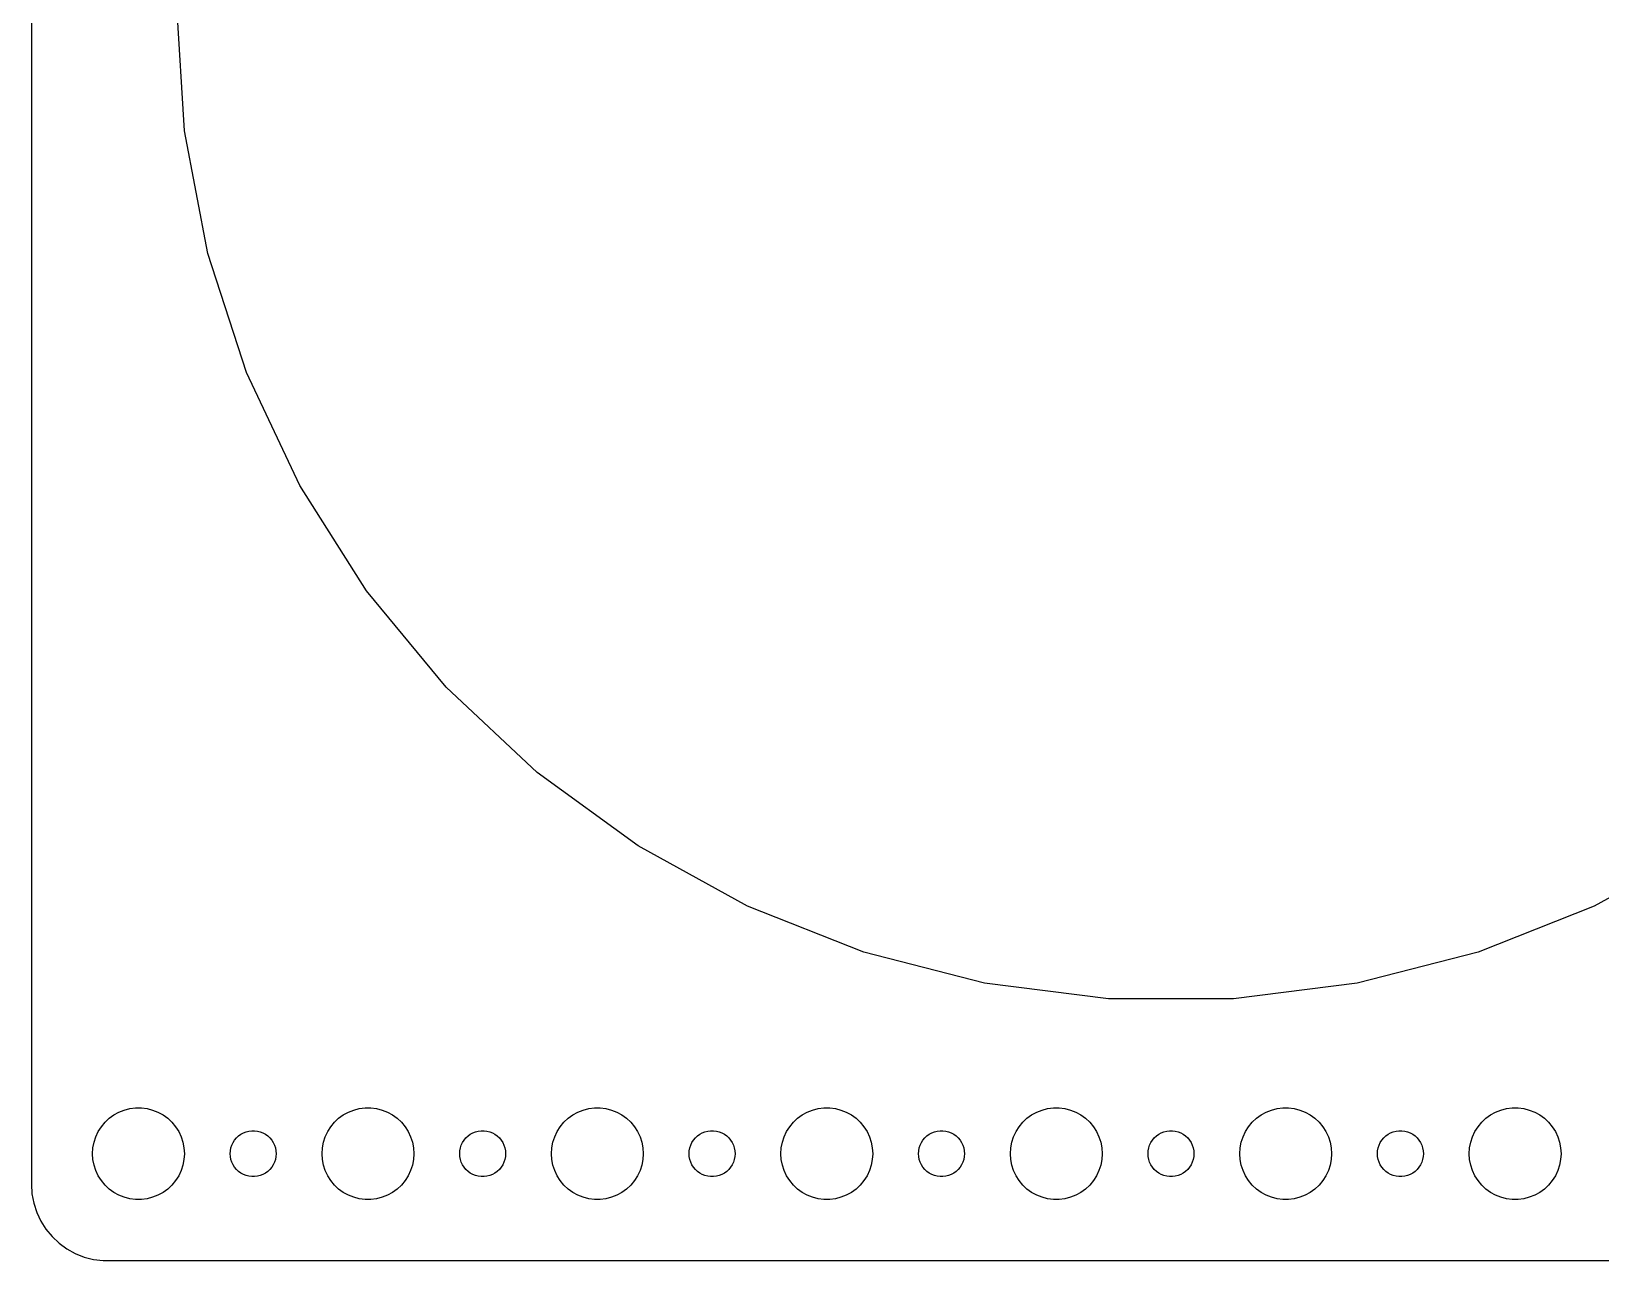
# Model space of a CAD drawing. Header units: metres. Extents: x -210 to 210, y -82 to 82.
# Drawn here: x -209.5 to -106.9, y -82 to -1.6 of the extents above; entities that cross this region are included whole.
import ezdxf

# ---------------------------------------------------------------- set-up
doc = ezdxf.new("R2010")
doc.units = ezdxf.units.M

msp = doc.modelspace()

# ---------------------------------------------------------------- linework, layer by layer
for p, q in [((-209.5, 77), (-209.5, -77)), ((-199.487, -8.14665), (-200, 0)), ((-197.958, -16.1648), (-199.487, -8.14665)), ((-195.435, -23.9281), (-197.958, -16.1648)), ((-191.96, -31.314), (-195.435, -23.9281)), ((-187.586, -38.206), (-191.96, -31.314)), ((-182.383, -44.4956), (-187.586, -38.206)), ((-176.433, -50.0834), (-182.383, -44.4956)), ((-169.829, -54.8813), (-176.433, -50.0834)), ((-162.676, -58.8138), (-169.829, -54.8813)), ((-100.171, -54.8813), (-107.324, -58.8138)), ((-155.086, -61.8187), (-162.676, -58.8138)), ((-107.324, -58.8138), (-114.914, -61.8187)), ((-147.18, -63.8487), (-155.086, -61.8187)), ((-114.914, -61.8187), (-122.82, -63.8487)), ((-139.081, -64.8717), (-147.18, -63.8487)), ((-122.82, -63.8487), (-130.919, -64.8717)), ((-130.919, -64.8717), (-139.081, -64.8717)), ((-204.687, -72.9464), (-204.412, -72.6885)), ((-204.412, -72.6885), (-204.107, -72.467)), ((-204.107, -72.467), (-203.777, -72.2855)), ((-203.777, -72.2855), (-203.427, -72.1468)), ((-203.427, -72.1468), (-203.062, -72.0531)), ((-203.062, -72.0531), (-202.688, -72.0059)), ((-202.688, -72.0059), (-202.312, -72.0059)), ((-202.312, -72.0059), (-201.938, -72.0531)), ((-201.938, -72.0531), (-201.573, -72.1468)), ((-201.573, -72.1468), (-201.223, -72.2855)), ((-201.223, -72.2855), (-200.893, -72.467)), ((-200.893, -72.467), (-200.588, -72.6885)), ((-200.588, -72.6885), (-200.313, -72.9464)), ((-189.687, -72.9464), (-189.412, -72.6885)), ((-189.412, -72.6885), (-189.107, -72.467)), ((-189.107, -72.467), (-188.777, -72.2855)), ((-188.777, -72.2855), (-188.427, -72.1468)), ((-188.427, -72.1468), (-188.062, -72.0531)), ((-188.062, -72.0531), (-187.688, -72.0059)), ((-187.688, -72.0059), (-187.312, -72.0059)), ((-187.312, -72.0059), (-186.938, -72.0531)), ((-186.938, -72.0531), (-186.573, -72.1468)), ((-186.573, -72.1468), (-186.223, -72.2855)), ((-186.223, -72.2855), (-185.893, -72.467)), ((-185.893, -72.467), (-185.588, -72.6885)), ((-185.588, -72.6885), (-185.313, -72.9464)), ((-174.687, -72.9464), (-174.412, -72.6885)), ((-174.412, -72.6885), (-174.107, -72.467)), ((-174.107, -72.467), (-173.777, -72.2855)), ((-173.777, -72.2855), (-173.427, -72.1468)), ((-173.427, -72.1468), (-173.062, -72.0531)), ((-173.062, -72.0531), (-172.688, -72.0059)), ((-172.688, -72.0059), (-172.312, -72.0059)), ((-172.312, -72.0059), (-171.938, -72.0531)), ((-171.938, -72.0531), (-171.573, -72.1468)), ((-171.573, -72.1468), (-171.223, -72.2855)), ((-171.223, -72.2855), (-170.893, -72.467)), ((-170.893, -72.467), (-170.588, -72.6885)), ((-170.588, -72.6885), (-170.313, -72.9464)), ((-159.687, -72.9464), (-159.412, -72.6885)), ((-159.412, -72.6885), (-159.107, -72.467)), ((-159.107, -72.467), (-158.777, -72.2855)), ((-158.777, -72.2855), (-158.427, -72.1468)), ((-158.427, -72.1468), (-158.062, -72.0531)), ((-158.062, -72.0531), (-157.688, -72.0059)), ((-157.688, -72.0059), (-157.312, -72.0059)), ((-157.312, -72.0059), (-156.938, -72.0531)), ((-156.938, -72.0531), (-156.573, -72.1468)), ((-156.573, -72.1468), (-156.223, -72.2855)), ((-156.223, -72.2855), (-155.893, -72.467)), ((-155.893, -72.467), (-155.588, -72.6885)), ((-155.588, -72.6885), (-155.313, -72.9464)), ((-144.687, -72.9464), (-144.412, -72.6885)), ((-144.412, -72.6885), (-144.107, -72.467)), ((-144.107, -72.467), (-143.777, -72.2855)), ((-143.777, -72.2855), (-143.427, -72.1468)), ((-143.427, -72.1468), (-143.062, -72.0531)), ((-143.062, -72.0531), (-142.688, -72.0059)), ((-142.688, -72.0059), (-142.312, -72.0059)), ((-142.312, -72.0059), (-141.938, -72.0531)), ((-141.938, -72.0531), (-141.573, -72.1468)), ((-141.573, -72.1468), (-141.223, -72.2855)), ((-141.223, -72.2855), (-140.893, -72.467)), ((-140.893, -72.467), (-140.588, -72.6885)), ((-140.588, -72.6885), (-140.313, -72.9464)), ((-129.687, -72.9464), (-129.412, -72.6885)), ((-129.412, -72.6885), (-129.107, -72.467)), ((-129.107, -72.467), (-128.777, -72.2855)), ((-128.777, -72.2855), (-128.427, -72.1468)), ((-128.427, -72.1468), (-128.062, -72.0531)), ((-128.062, -72.0531), (-127.688, -72.0059)), ((-127.688, -72.0059), (-127.312, -72.0059)), ((-127.312, -72.0059), (-126.938, -72.0531)), ((-126.938, -72.0531), (-126.573, -72.1468)), ((-126.573, -72.1468), (-126.223, -72.2855)), ((-126.223, -72.2855), (-125.893, -72.467)), ((-125.893, -72.467), (-125.588, -72.6885)), ((-125.588, -72.6885), (-125.313, -72.9464)), ((-114.687, -72.9464), (-114.412, -72.6885)), ((-114.412, -72.6885), (-114.107, -72.467)), ((-114.107, -72.467), (-113.777, -72.2855)), ((-113.777, -72.2855), (-113.427, -72.1468)), ((-113.427, -72.1468), (-113.062, -72.0531)), ((-113.062, -72.0531), (-112.688, -72.0059)), ((-112.688, -72.0059), (-112.312, -72.0059)), ((-112.312, -72.0059), (-111.938, -72.0531)), ((-111.938, -72.0531), (-111.573, -72.1468)), ((-111.573, -72.1468), (-111.223, -72.2855)), ((-111.223, -72.2855), (-110.893, -72.467)), ((-110.893, -72.467), (-110.588, -72.6885)), ((-110.588, -72.6885), (-110.313, -72.9464)), ((-205.289, -73.8956), (-205.129, -73.5547)), ((-205.129, -73.5547), (-204.927, -73.2366)), ((-204.927, -73.2366), (-204.687, -72.9464)), ((-200.313, -72.9464), (-200.073, -73.2366)), ((-200.073, -73.2366), (-199.871, -73.5547)), ((-199.871, -73.5547), (-199.711, -73.8956)), ((-196.093, -73.9732), (-195.956, -73.8442)), ((-195.956, -73.8442), (-195.804, -73.7335)), ((-195.804, -73.7335), (-195.639, -73.6428)), ((-195.639, -73.6428), (-195.464, -73.5734)), ((-195.464, -73.5734), (-195.281, -73.5266)), ((-195.281, -73.5266), (-195.094, -73.503)), ((-195.094, -73.503), (-194.906, -73.503)), ((-194.906, -73.503), (-194.719, -73.5266)), ((-194.719, -73.5266), (-194.536, -73.5734)), ((-194.536, -73.5734), (-194.361, -73.6428)), ((-194.361, -73.6428), (-194.196, -73.7335)), ((-194.196, -73.7335), (-194.044, -73.8442)), ((-194.044, -73.8442), (-193.907, -73.9732)), ((-190.289, -73.8956), (-190.129, -73.5547)), ((-190.129, -73.5547), (-189.927, -73.2366)), ((-189.927, -73.2366), (-189.687, -72.9464)), ((-185.313, -72.9464), (-185.073, -73.2366)), ((-185.073, -73.2366), (-184.871, -73.5547)), ((-184.871, -73.5547), (-184.711, -73.8956)), ((-181.093, -73.9732), (-180.956, -73.8442)), ((-180.956, -73.8442), (-180.804, -73.7335)), ((-180.804, -73.7335), (-180.639, -73.6428)), ((-180.639, -73.6428), (-180.464, -73.5734)), ((-180.464, -73.5734), (-180.281, -73.5266)), ((-180.281, -73.5266), (-180.094, -73.503)), ((-180.094, -73.503), (-179.906, -73.503)), ((-179.906, -73.503), (-179.719, -73.5266)), ((-179.719, -73.5266), (-179.536, -73.5734)), ((-179.536, -73.5734), (-179.361, -73.6428)), ((-179.361, -73.6428), (-179.196, -73.7335)), ((-179.196, -73.7335), (-179.044, -73.8442)), ((-179.044, -73.8442), (-178.907, -73.9732)), ((-175.289, -73.8956), (-175.129, -73.5547)), ((-175.129, -73.5547), (-174.927, -73.2366)), ((-174.927, -73.2366), (-174.687, -72.9464)), ((-170.313, -72.9464), (-170.073, -73.2366)), ((-170.073, -73.2366), (-169.871, -73.5547)), ((-169.871, -73.5547), (-169.711, -73.8956)), ((-166.093, -73.9732), (-165.956, -73.8442)), ((-165.956, -73.8442), (-165.804, -73.7335)), ((-165.804, -73.7335), (-165.639, -73.6428)), ((-165.639, -73.6428), (-165.464, -73.5734)), ((-165.464, -73.5734), (-165.281, -73.5266)), ((-165.281, -73.5266), (-165.094, -73.503)), ((-165.094, -73.503), (-164.906, -73.503)), ((-164.906, -73.503), (-164.719, -73.5266)), ((-164.719, -73.5266), (-164.536, -73.5734)), ((-164.536, -73.5734), (-164.361, -73.6428)), ((-164.361, -73.6428), (-164.196, -73.7335)), ((-164.196, -73.7335), (-164.044, -73.8442)), ((-164.044, -73.8442), (-163.907, -73.9732)), ((-160.289, -73.8956), (-160.129, -73.5547)), ((-160.129, -73.5547), (-159.927, -73.2366)), ((-159.927, -73.2366), (-159.687, -72.9464)), ((-155.313, -72.9464), (-155.073, -73.2366)), ((-155.073, -73.2366), (-154.871, -73.5547)), ((-154.871, -73.5547), (-154.711, -73.8956)), ((-151.093, -73.9732), (-150.956, -73.8442)), ((-150.956, -73.8442), (-150.804, -73.7335)), ((-150.804, -73.7335), (-150.639, -73.6428)), ((-150.639, -73.6428), (-150.464, -73.5734)), ((-150.464, -73.5734), (-150.281, -73.5266)), ((-150.281, -73.5266), (-150.094, -73.503)), ((-150.094, -73.503), (-149.906, -73.503)), ((-149.906, -73.503), (-149.719, -73.5266)), ((-149.719, -73.5266), (-149.536, -73.5734)), ((-149.536, -73.5734), (-149.361, -73.6428)), ((-149.361, -73.6428), (-149.196, -73.7335)), ((-149.196, -73.7335), (-149.044, -73.8442)), ((-149.044, -73.8442), (-148.907, -73.9732)), ((-145.289, -73.8956), (-145.129, -73.5547)), ((-145.129, -73.5547), (-144.927, -73.2366)), ((-144.927, -73.2366), (-144.687, -72.9464)), ((-140.313, -72.9464), (-140.073, -73.2366)), ((-140.073, -73.2366), (-139.871, -73.5547)), ((-139.871, -73.5547), (-139.711, -73.8956)), ((-136.093, -73.9732), (-135.956, -73.8442)), ((-135.956, -73.8442), (-135.804, -73.7335)), ((-135.804, -73.7335), (-135.639, -73.6428)), ((-135.639, -73.6428), (-135.464, -73.5734)), ((-135.464, -73.5734), (-135.281, -73.5266)), ((-135.281, -73.5266), (-135.094, -73.503)), ((-135.094, -73.503), (-134.906, -73.503)), ((-134.906, -73.503), (-134.719, -73.5266)), ((-134.719, -73.5266), (-134.536, -73.5734)), ((-134.536, -73.5734), (-134.361, -73.6428)), ((-134.361, -73.6428), (-134.196, -73.7335)), ((-134.196, -73.7335), (-134.044, -73.8442)), ((-134.044, -73.8442), (-133.907, -73.9732)), ((-130.289, -73.8956), (-130.129, -73.5547)), ((-130.129, -73.5547), (-129.927, -73.2366)), ((-129.927, -73.2366), (-129.687, -72.9464)), ((-125.313, -72.9464), (-125.073, -73.2366)), ((-125.073, -73.2366), (-124.871, -73.5547)), ((-124.871, -73.5547), (-124.711, -73.8956)), ((-121.093, -73.9732), (-120.956, -73.8442)), ((-120.956, -73.8442), (-120.804, -73.7335)), ((-120.804, -73.7335), (-120.639, -73.6428)), ((-120.639, -73.6428), (-120.464, -73.5734)), ((-120.464, -73.5734), (-120.281, -73.5266)), ((-120.281, -73.5266), (-120.094, -73.503)), ((-120.094, -73.503), (-119.906, -73.503)), ((-119.906, -73.503), (-119.719, -73.5266)), ((-119.719, -73.5266), (-119.536, -73.5734)), ((-119.536, -73.5734), (-119.361, -73.6428)), ((-119.361, -73.6428), (-119.196, -73.7335)), ((-119.196, -73.7335), (-119.044, -73.8442)), ((-119.044, -73.8442), (-118.907, -73.9732)), ((-115.289, -73.8956), (-115.129, -73.5547)), ((-115.129, -73.5547), (-114.927, -73.2366)), ((-114.927, -73.2366), (-114.687, -72.9464)), ((-110.313, -72.9464), (-110.073, -73.2366)), ((-110.073, -73.2366), (-109.871, -73.5547)), ((-109.871, -73.5547), (-109.711, -73.8956)), ((-205.5, -75), (-205.476, -74.624)), ((-205.476, -74.624), (-205.406, -74.2539)), ((-205.406, -74.2539), (-205.289, -73.8956)), ((-199.711, -73.8956), (-199.594, -74.2539)), ((-199.594, -74.2539), (-199.524, -74.624)), ((-199.524, -74.624), (-199.5, -75)), ((-196.5, -75), (-196.488, -74.812)), ((-196.488, -74.812), (-196.453, -74.627)), ((-196.453, -74.627), (-196.395, -74.4478)), ((-196.395, -74.4478), (-196.314, -74.2774)), ((-196.314, -74.2774), (-196.214, -74.1183)), ((-196.214, -74.1183), (-196.093, -73.9732)), ((-193.907, -73.9732), (-193.786, -74.1183)), ((-193.786, -74.1183), (-193.686, -74.2774)), ((-193.686, -74.2774), (-193.605, -74.4478)), ((-193.605, -74.4478), (-193.547, -74.627)), ((-193.547, -74.627), (-193.512, -74.812)), ((-193.512, -74.812), (-193.5, -75)), ((-190.5, -75), (-190.476, -74.624)), ((-190.476, -74.624), (-190.406, -74.2539)), ((-190.406, -74.2539), (-190.289, -73.8956)), ((-184.711, -73.8956), (-184.594, -74.2539)), ((-184.594, -74.2539), (-184.524, -74.624)), ((-184.524, -74.624), (-184.5, -75)), ((-181.5, -75), (-181.488, -74.812)), ((-181.488, -74.812), (-181.453, -74.627)), ((-181.453, -74.627), (-181.395, -74.4478)), ((-181.395, -74.4478), (-181.314, -74.2774)), ((-181.314, -74.2774), (-181.214, -74.1183)), ((-181.214, -74.1183), (-181.093, -73.9732)), ((-178.907, -73.9732), (-178.786, -74.1183)), ((-178.786, -74.1183), (-178.686, -74.2774)), ((-178.686, -74.2774), (-178.605, -74.4478)), ((-178.605, -74.4478), (-178.547, -74.627)), ((-178.547, -74.627), (-178.512, -74.812)), ((-178.512, -74.812), (-178.5, -75)), ((-175.5, -75), (-175.476, -74.624)), ((-175.476, -74.624), (-175.406, -74.2539)), ((-175.406, -74.2539), (-175.289, -73.8956)), ((-169.711, -73.8956), (-169.594, -74.2539)), ((-169.594, -74.2539), (-169.524, -74.624)), ((-169.524, -74.624), (-169.5, -75)), ((-166.5, -75), (-166.488, -74.812)), ((-166.488, -74.812), (-166.453, -74.627)), ((-166.453, -74.627), (-166.395, -74.4478)), ((-166.395, -74.4478), (-166.314, -74.2774)), ((-166.314, -74.2774), (-166.214, -74.1183)), ((-166.214, -74.1183), (-166.093, -73.9732)), ((-163.907, -73.9732), (-163.786, -74.1183)), ((-163.786, -74.1183), (-163.686, -74.2774)), ((-163.686, -74.2774), (-163.605, -74.4478)), ((-163.605, -74.4478), (-163.547, -74.627)), ((-163.547, -74.627), (-163.512, -74.812)), ((-163.512, -74.812), (-163.5, -75)), ((-160.5, -75), (-160.476, -74.624)), ((-160.476, -74.624), (-160.406, -74.2539)), ((-160.406, -74.2539), (-160.289, -73.8956)), ((-154.711, -73.8956), (-154.594, -74.2539)), ((-154.594, -74.2539), (-154.524, -74.624)), ((-154.524, -74.624), (-154.5, -75)), ((-151.5, -75), (-151.488, -74.812)), ((-151.488, -74.812), (-151.453, -74.627)), ((-151.453, -74.627), (-151.395, -74.4478)), ((-151.395, -74.4478), (-151.314, -74.2774)), ((-151.314, -74.2774), (-151.214, -74.1183)), ((-151.214, -74.1183), (-151.093, -73.9732)), ((-148.907, -73.9732), (-148.786, -74.1183)), ((-148.786, -74.1183), (-148.686, -74.2774)), ((-148.686, -74.2774), (-148.605, -74.4478)), ((-148.605, -74.4478), (-148.547, -74.627)), ((-148.547, -74.627), (-148.512, -74.812)), ((-148.512, -74.812), (-148.5, -75)), ((-145.5, -75), (-145.476, -74.624)), ((-145.476, -74.624), (-145.406, -74.2539)), ((-145.406, -74.2539), (-145.289, -73.8956)), ((-139.711, -73.8956), (-139.594, -74.2539)), ((-139.594, -74.2539), (-139.524, -74.624)), ((-139.524, -74.624), (-139.5, -75)), ((-136.5, -75), (-136.488, -74.812)), ((-136.488, -74.812), (-136.453, -74.627)), ((-136.453, -74.627), (-136.395, -74.4478)), ((-136.395, -74.4478), (-136.314, -74.2774)), ((-136.314, -74.2774), (-136.214, -74.1183)), ((-136.214, -74.1183), (-136.093, -73.9732)), ((-133.907, -73.9732), (-133.786, -74.1183)), ((-133.786, -74.1183), (-133.686, -74.2774)), ((-133.686, -74.2774), (-133.605, -74.4478)), ((-133.605, -74.4478), (-133.547, -74.627)), ((-133.547, -74.627), (-133.512, -74.812)), ((-133.512, -74.812), (-133.5, -75)), ((-130.5, -75), (-130.476, -74.624)), ((-130.476, -74.624), (-130.406, -74.2539)), ((-130.406, -74.2539), (-130.289, -73.8956)), ((-124.711, -73.8956), (-124.594, -74.2539)), ((-124.594, -74.2539), (-124.524, -74.624)), ((-124.524, -74.624), (-124.5, -75)), ((-121.5, -75), (-121.488, -74.812)), ((-121.488, -74.812), (-121.453, -74.627)), ((-121.453, -74.627), (-121.395, -74.4478)), ((-121.395, -74.4478), (-121.314, -74.2774)), ((-121.314, -74.2774), (-121.214, -74.1183)), ((-121.214, -74.1183), (-121.093, -73.9732)), ((-118.907, -73.9732), (-118.786, -74.1183)), ((-118.786, -74.1183), (-118.686, -74.2774)), ((-118.686, -74.2774), (-118.605, -74.4478)), ((-118.605, -74.4478), (-118.547, -74.627)), ((-118.547, -74.627), (-118.512, -74.812)), ((-118.512, -74.812), (-118.5, -75)), ((-115.5, -75), (-115.476, -74.624)), ((-115.476, -74.624), (-115.406, -74.2539)), ((-115.406, -74.2539), (-115.289, -73.8956)), ((-109.711, -73.8956), (-109.594, -74.2539)), ((-109.594, -74.2539), (-109.524, -74.624)), ((-109.524, -74.624), (-109.5, -75)), ((-205.476, -75.376), (-205.5, -75)), ((-205.406, -75.7461), (-205.476, -75.376)), ((-205.289, -76.1044), (-205.406, -75.7461)), ((-199.594, -75.7461), (-199.711, -76.1044)), ((-199.524, -75.376), (-199.594, -75.7461)), ((-199.5, -75), (-199.524, -75.376)), ((-196.488, -75.188), (-196.5, -75)), ((-196.453, -75.373), (-196.488, -75.188)), ((-196.395, -75.5522), (-196.453, -75.373)), ((-196.314, -75.7226), (-196.395, -75.5522)), ((-196.214, -75.8817), (-196.314, -75.7226)), ((-196.093, -76.0268), (-196.214, -75.8817)), ((-193.786, -75.8817), (-193.907, -76.0268)), ((-193.686, -75.7226), (-193.786, -75.8817)), ((-193.605, -75.5522), (-193.686, -75.7226)), ((-193.547, -75.373), (-193.605, -75.5522)), ((-193.512, -75.188), (-193.547, -75.373)), ((-193.5, -75), (-193.512, -75.188)), ((-190.476, -75.376), (-190.5, -75)), ((-190.406, -75.7461), (-190.476, -75.376)), ((-190.289, -76.1044), (-190.406, -75.7461)), ((-184.594, -75.7461), (-184.711, -76.1044)), ((-184.524, -75.376), (-184.594, -75.7461)), ((-184.5, -75), (-184.524, -75.376)), ((-181.488, -75.188), (-181.5, -75)), ((-181.453, -75.373), (-181.488, -75.188)), ((-181.395, -75.5522), (-181.453, -75.373)), ((-181.314, -75.7226), (-181.395, -75.5522)), ((-181.214, -75.8817), (-181.314, -75.7226)), ((-181.093, -76.0268), (-181.214, -75.8817)), ((-178.786, -75.8817), (-178.907, -76.0268)), ((-178.686, -75.7226), (-178.786, -75.8817)), ((-178.605, -75.5522), (-178.686, -75.7226)), ((-178.547, -75.373), (-178.605, -75.5522)), ((-178.512, -75.188), (-178.547, -75.373)), ((-178.5, -75), (-178.512, -75.188)), ((-175.476, -75.376), (-175.5, -75)), ((-175.406, -75.7461), (-175.476, -75.376)), ((-175.289, -76.1044), (-175.406, -75.7461)), ((-169.594, -75.7461), (-169.711, -76.1044)), ((-169.524, -75.376), (-169.594, -75.7461)), ((-169.5, -75), (-169.524, -75.376)), ((-166.488, -75.188), (-166.5, -75)), ((-166.453, -75.373), (-166.488, -75.188)), ((-166.395, -75.5522), (-166.453, -75.373)), ((-166.314, -75.7226), (-166.395, -75.5522)), ((-166.214, -75.8817), (-166.314, -75.7226)), ((-166.093, -76.0268), (-166.214, -75.8817)), ((-163.786, -75.8817), (-163.907, -76.0268)), ((-163.686, -75.7226), (-163.786, -75.8817)), ((-163.605, -75.5522), (-163.686, -75.7226)), ((-163.547, -75.373), (-163.605, -75.5522)), ((-163.512, -75.188), (-163.547, -75.373)), ((-163.5, -75), (-163.512, -75.188)), ((-160.476, -75.376), (-160.5, -75)), ((-160.406, -75.7461), (-160.476, -75.376)), ((-160.289, -76.1044), (-160.406, -75.7461)), ((-154.594, -75.7461), (-154.711, -76.1044)), ((-154.524, -75.376), (-154.594, -75.7461)), ((-154.5, -75), (-154.524, -75.376)), ((-151.488, -75.188), (-151.5, -75)), ((-151.453, -75.373), (-151.488, -75.188)), ((-151.395, -75.5522), (-151.453, -75.373)), ((-151.314, -75.7226), (-151.395, -75.5522)), ((-151.214, -75.8817), (-151.314, -75.7226)), ((-151.093, -76.0268), (-151.214, -75.8817)), ((-148.786, -75.8817), (-148.907, -76.0268)), ((-148.686, -75.7226), (-148.786, -75.8817)), ((-148.605, -75.5522), (-148.686, -75.7226)), ((-148.547, -75.373), (-148.605, -75.5522)), ((-148.512, -75.188), (-148.547, -75.373)), ((-148.5, -75), (-148.512, -75.188)), ((-145.476, -75.376), (-145.5, -75)), ((-145.406, -75.7461), (-145.476, -75.376)), ((-145.289, -76.1044), (-145.406, -75.7461)), ((-139.594, -75.7461), (-139.711, -76.1044)), ((-139.524, -75.376), (-139.594, -75.7461)), ((-139.5, -75), (-139.524, -75.376)), ((-136.488, -75.188), (-136.5, -75)), ((-136.453, -75.373), (-136.488, -75.188)), ((-136.395, -75.5522), (-136.453, -75.373)), ((-136.314, -75.7226), (-136.395, -75.5522)), ((-136.214, -75.8817), (-136.314, -75.7226)), ((-136.093, -76.0268), (-136.214, -75.8817)), ((-133.786, -75.8817), (-133.907, -76.0268)), ((-133.686, -75.7226), (-133.786, -75.8817)), ((-133.605, -75.5522), (-133.686, -75.7226)), ((-133.547, -75.373), (-133.605, -75.5522)), ((-133.512, -75.188), (-133.547, -75.373)), ((-133.5, -75), (-133.512, -75.188)), ((-130.476, -75.376), (-130.5, -75)), ((-130.406, -75.7461), (-130.476, -75.376)), ((-130.289, -76.1044), (-130.406, -75.7461)), ((-124.594, -75.7461), (-124.711, -76.1044)), ((-124.524, -75.376), (-124.594, -75.7461)), ((-124.5, -75), (-124.524, -75.376)), ((-121.488, -75.188), (-121.5, -75)), ((-121.453, -75.373), (-121.488, -75.188)), ((-121.395, -75.5522), (-121.453, -75.373)), ((-121.314, -75.7226), (-121.395, -75.5522)), ((-121.214, -75.8817), (-121.314, -75.7226)), ((-121.093, -76.0268), (-121.214, -75.8817)), ((-118.786, -75.8817), (-118.907, -76.0268)), ((-118.686, -75.7226), (-118.786, -75.8817)), ((-118.605, -75.5522), (-118.686, -75.7226)), ((-118.547, -75.373), (-118.605, -75.5522)), ((-118.512, -75.188), (-118.547, -75.373)), ((-118.5, -75), (-118.512, -75.188)), ((-115.476, -75.376), (-115.5, -75)), ((-115.406, -75.7461), (-115.476, -75.376)), ((-115.289, -76.1044), (-115.406, -75.7461)), ((-109.594, -75.7461), (-109.711, -76.1044)), ((-109.524, -75.376), (-109.594, -75.7461)), ((-109.5, -75), (-109.524, -75.376)), ((-205.129, -76.4453), (-205.289, -76.1044)), ((-204.927, -76.7634), (-205.129, -76.4453)), ((-204.687, -77.0536), (-204.927, -76.7634)), ((-200.073, -76.7634), (-200.313, -77.0536)), ((-199.871, -76.4453), (-200.073, -76.7634)), ((-199.711, -76.1044), (-199.871, -76.4453)), ((-195.956, -76.1558), (-196.093, -76.0268)), ((-195.804, -76.2665), (-195.956, -76.1558)), ((-195.639, -76.3572), (-195.804, -76.2665)), ((-195.464, -76.4266), (-195.639, -76.3572)), ((-195.281, -76.4734), (-195.464, -76.4266)), ((-195.094, -76.497), (-195.281, -76.4734)), ((-194.906, -76.497), (-195.094, -76.497)), ((-194.719, -76.4734), (-194.906, -76.497)), ((-194.536, -76.4266), (-194.719, -76.4734)), ((-194.361, -76.3572), (-194.536, -76.4266)), ((-194.196, -76.2665), (-194.361, -76.3572)), ((-194.044, -76.1558), (-194.196, -76.2665)), ((-193.907, -76.0268), (-194.044, -76.1558)), ((-190.129, -76.4453), (-190.289, -76.1044)), ((-189.927, -76.7634), (-190.129, -76.4453)), ((-189.687, -77.0536), (-189.927, -76.7634)), ((-185.073, -76.7634), (-185.313, -77.0536)), ((-184.871, -76.4453), (-185.073, -76.7634)), ((-184.711, -76.1044), (-184.871, -76.4453)), ((-180.956, -76.1558), (-181.093, -76.0268)), ((-180.804, -76.2665), (-180.956, -76.1558)), ((-180.639, -76.3572), (-180.804, -76.2665)), ((-180.464, -76.4266), (-180.639, -76.3572)), ((-180.281, -76.4734), (-180.464, -76.4266)), ((-180.094, -76.497), (-180.281, -76.4734)), ((-179.906, -76.497), (-180.094, -76.497)), ((-179.719, -76.4734), (-179.906, -76.497)), ((-179.536, -76.4266), (-179.719, -76.4734)), ((-179.361, -76.3572), (-179.536, -76.4266)), ((-179.196, -76.2665), (-179.361, -76.3572)), ((-179.044, -76.1558), (-179.196, -76.2665)), ((-178.907, -76.0268), (-179.044, -76.1558)), ((-175.129, -76.4453), (-175.289, -76.1044)), ((-174.927, -76.7634), (-175.129, -76.4453)), ((-174.687, -77.0536), (-174.927, -76.7634)), ((-170.073, -76.7634), (-170.313, -77.0536)), ((-169.871, -76.4453), (-170.073, -76.7634)), ((-169.711, -76.1044), (-169.871, -76.4453)), ((-165.956, -76.1558), (-166.093, -76.0268)), ((-165.804, -76.2665), (-165.956, -76.1558)), ((-165.639, -76.3572), (-165.804, -76.2665)), ((-165.464, -76.4266), (-165.639, -76.3572)), ((-165.281, -76.4734), (-165.464, -76.4266)), ((-165.094, -76.497), (-165.281, -76.4734)), ((-164.906, -76.497), (-165.094, -76.497)), ((-164.719, -76.4734), (-164.906, -76.497)), ((-164.536, -76.4266), (-164.719, -76.4734)), ((-164.361, -76.3572), (-164.536, -76.4266)), ((-164.196, -76.2665), (-164.361, -76.3572)), ((-164.044, -76.1558), (-164.196, -76.2665)), ((-163.907, -76.0268), (-164.044, -76.1558)), ((-160.129, -76.4453), (-160.289, -76.1044)), ((-159.927, -76.7634), (-160.129, -76.4453)), ((-159.687, -77.0536), (-159.927, -76.7634)), ((-155.073, -76.7634), (-155.313, -77.0536)), ((-154.871, -76.4453), (-155.073, -76.7634)), ((-154.711, -76.1044), (-154.871, -76.4453)), ((-150.956, -76.1558), (-151.093, -76.0268)), ((-150.804, -76.2665), (-150.956, -76.1558)), ((-150.639, -76.3572), (-150.804, -76.2665)), ((-150.464, -76.4266), (-150.639, -76.3572)), ((-150.281, -76.4734), (-150.464, -76.4266)), ((-150.094, -76.497), (-150.281, -76.4734)), ((-149.906, -76.497), (-150.094, -76.497)), ((-149.719, -76.4734), (-149.906, -76.497)), ((-149.536, -76.4266), (-149.719, -76.4734)), ((-149.361, -76.3572), (-149.536, -76.4266)), ((-149.196, -76.2665), (-149.361, -76.3572)), ((-149.044, -76.1558), (-149.196, -76.2665)), ((-148.907, -76.0268), (-149.044, -76.1558)), ((-145.129, -76.4453), (-145.289, -76.1044)), ((-144.927, -76.7634), (-145.129, -76.4453)), ((-144.687, -77.0536), (-144.927, -76.7634)), ((-140.073, -76.7634), (-140.313, -77.0536)), ((-139.871, -76.4453), (-140.073, -76.7634)), ((-139.711, -76.1044), (-139.871, -76.4453)), ((-135.956, -76.1558), (-136.093, -76.0268)), ((-135.804, -76.2665), (-135.956, -76.1558)), ((-135.639, -76.3572), (-135.804, -76.2665)), ((-135.464, -76.4266), (-135.639, -76.3572)), ((-135.281, -76.4734), (-135.464, -76.4266)), ((-135.094, -76.497), (-135.281, -76.4734)), ((-134.906, -76.497), (-135.094, -76.497)), ((-134.719, -76.4734), (-134.906, -76.497)), ((-134.536, -76.4266), (-134.719, -76.4734)), ((-134.361, -76.3572), (-134.536, -76.4266)), ((-134.196, -76.2665), (-134.361, -76.3572)), ((-134.044, -76.1558), (-134.196, -76.2665)), ((-133.907, -76.0268), (-134.044, -76.1558)), ((-130.129, -76.4453), (-130.289, -76.1044)), ((-129.927, -76.7634), (-130.129, -76.4453)), ((-129.687, -77.0536), (-129.927, -76.7634)), ((-125.073, -76.7634), (-125.313, -77.0536)), ((-124.871, -76.4453), (-125.073, -76.7634)), ((-124.711, -76.1044), (-124.871, -76.4453)), ((-120.956, -76.1558), (-121.093, -76.0268)), ((-120.804, -76.2665), (-120.956, -76.1558)), ((-120.639, -76.3572), (-120.804, -76.2665)), ((-120.464, -76.4266), (-120.639, -76.3572)), ((-120.281, -76.4734), (-120.464, -76.4266)), ((-120.094, -76.497), (-120.281, -76.4734)), ((-119.906, -76.497), (-120.094, -76.497)), ((-119.719, -76.4734), (-119.906, -76.497)), ((-119.536, -76.4266), (-119.719, -76.4734)), ((-119.361, -76.3572), (-119.536, -76.4266)), ((-119.196, -76.2665), (-119.361, -76.3572)), ((-119.044, -76.1558), (-119.196, -76.2665)), ((-118.907, -76.0268), (-119.044, -76.1558)), ((-115.129, -76.4453), (-115.289, -76.1044)), ((-114.927, -76.7634), (-115.129, -76.4453)), ((-114.687, -77.0536), (-114.927, -76.7634)), ((-110.073, -76.7634), (-110.313, -77.0536)), ((-109.871, -76.4453), (-110.073, -76.7634)), ((-109.711, -76.1044), (-109.871, -76.4453)), ((-209.5, -77), (-209.461, -77.6267)), ((-209.461, -77.6267), (-209.343, -78.2434)), ((-204.412, -77.3115), (-204.687, -77.0536)), ((-204.107, -77.533), (-204.412, -77.3115)), ((-203.777, -77.7145), (-204.107, -77.533)), ((-203.427, -77.8532), (-203.777, -77.7145)), ((-203.062, -77.9469), (-203.427, -77.8532)), ((-202.688, -77.9941), (-203.062, -77.9469)), ((-201.938, -77.9469), (-202.312, -77.9941)), ((-201.573, -77.8532), (-201.938, -77.9469)), ((-201.223, -77.7145), (-201.573, -77.8532)), ((-200.893, -77.533), (-201.223, -77.7145)), ((-200.588, -77.3115), (-200.893, -77.533)), ((-200.313, -77.0536), (-200.588, -77.3115)), ((-189.412, -77.3115), (-189.687, -77.0536)), ((-189.107, -77.533), (-189.412, -77.3115)), ((-188.777, -77.7145), (-189.107, -77.533)), ((-188.427, -77.8532), (-188.777, -77.7145)), ((-188.062, -77.9469), (-188.427, -77.8532)), ((-187.688, -77.9941), (-188.062, -77.9469)), ((-186.938, -77.9469), (-187.312, -77.9941)), ((-186.573, -77.8532), (-186.938, -77.9469)), ((-186.223, -77.7145), (-186.573, -77.8532)), ((-185.893, -77.533), (-186.223, -77.7145)), ((-185.588, -77.3115), (-185.893, -77.533)), ((-185.313, -77.0536), (-185.588, -77.3115)), ((-174.412, -77.3115), (-174.687, -77.0536)), ((-174.107, -77.533), (-174.412, -77.3115)), ((-173.777, -77.7145), (-174.107, -77.533)), ((-173.427, -77.8532), (-173.777, -77.7145)), ((-173.062, -77.9469), (-173.427, -77.8532)), ((-172.688, -77.9941), (-173.062, -77.9469)), ((-171.938, -77.9469), (-172.312, -77.9941)), ((-171.573, -77.8532), (-171.938, -77.9469)), ((-171.223, -77.7145), (-171.573, -77.8532)), ((-170.893, -77.533), (-171.223, -77.7145)), ((-170.588, -77.3115), (-170.893, -77.533)), ((-170.313, -77.0536), (-170.588, -77.3115)), ((-159.412, -77.3115), (-159.687, -77.0536)), ((-159.107, -77.533), (-159.412, -77.3115)), ((-158.777, -77.7145), (-159.107, -77.533)), ((-158.427, -77.8532), (-158.777, -77.7145)), ((-158.062, -77.9469), (-158.427, -77.8532)), ((-157.688, -77.9941), (-158.062, -77.9469)), ((-156.938, -77.9469), (-157.312, -77.9941)), ((-156.573, -77.8532), (-156.938, -77.9469)), ((-156.223, -77.7145), (-156.573, -77.8532)), ((-155.893, -77.533), (-156.223, -77.7145)), ((-155.588, -77.3115), (-155.893, -77.533)), ((-155.313, -77.0536), (-155.588, -77.3115)), ((-144.412, -77.3115), (-144.687, -77.0536)), ((-144.107, -77.533), (-144.412, -77.3115)), ((-143.777, -77.7145), (-144.107, -77.533)), ((-143.427, -77.8532), (-143.777, -77.7145)), ((-143.062, -77.9469), (-143.427, -77.8532)), ((-142.688, -77.9941), (-143.062, -77.9469)), ((-141.938, -77.9469), (-142.312, -77.9941)), ((-141.573, -77.8532), (-141.938, -77.9469)), ((-141.223, -77.7145), (-141.573, -77.8532)), ((-140.893, -77.533), (-141.223, -77.7145)), ((-140.588, -77.3115), (-140.893, -77.533)), ((-140.313, -77.0536), (-140.588, -77.3115)), ((-129.412, -77.3115), (-129.687, -77.0536)), ((-129.107, -77.533), (-129.412, -77.3115)), ((-128.777, -77.7145), (-129.107, -77.533)), ((-128.427, -77.8532), (-128.777, -77.7145)), ((-128.062, -77.9469), (-128.427, -77.8532)), ((-127.688, -77.9941), (-128.062, -77.9469)), ((-126.938, -77.9469), (-127.312, -77.9941)), ((-126.573, -77.8532), (-126.938, -77.9469)), ((-126.223, -77.7145), (-126.573, -77.8532)), ((-125.893, -77.533), (-126.223, -77.7145)), ((-125.588, -77.3115), (-125.893, -77.533)), ((-125.313, -77.0536), (-125.588, -77.3115)), ((-114.412, -77.3115), (-114.687, -77.0536)), ((-114.107, -77.533), (-114.412, -77.3115)), ((-113.777, -77.7145), (-114.107, -77.533)), ((-113.427, -77.8532), (-113.777, -77.7145)), ((-113.062, -77.9469), (-113.427, -77.8532)), ((-112.688, -77.9941), (-113.062, -77.9469)), ((-111.938, -77.9469), (-112.312, -77.9941)), ((-111.573, -77.8532), (-111.938, -77.9469)), ((-111.223, -77.7145), (-111.573, -77.8532)), ((-110.893, -77.533), (-111.223, -77.7145)), ((-110.588, -77.3115), (-110.893, -77.533)), ((-110.313, -77.0536), (-110.588, -77.3115)), ((-209.343, -78.2434), (-209.149, -78.8406)), ((-209.149, -78.8406), (-208.882, -79.4088)), ((-202.312, -77.9941), (-202.688, -77.9941)), ((-187.312, -77.9941), (-187.688, -77.9941)), ((-172.312, -77.9941), (-172.688, -77.9941)), ((-157.312, -77.9941), (-157.688, -77.9941)), ((-142.312, -77.9941), (-142.688, -77.9941)), ((-127.312, -77.9941), (-127.688, -77.9941)), ((-112.312, -77.9941), (-112.688, -77.9941)), ((-208.882, -79.4088), (-208.545, -79.9389)), ((-208.545, -79.9389), (-208.145, -80.4227)), ((-208.145, -80.4227), (-207.687, -80.8526)), ((-207.687, -80.8526), (-207.179, -81.2216)), ((-207.179, -81.2216), (-206.629, -81.5241)), ((-206.629, -81.5241), (-206.045, -81.7553)), ((-206.045, -81.7553), (-205.437, -81.9114)), ((-205.437, -81.9114), (-204.814, -81.9901)), ((-204.814, -81.9901), (204.814, -81.9901))]:
    msp.add_line(p, q)

doc.saveas('drawing.dxf')
